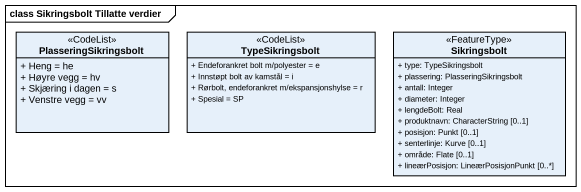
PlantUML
@startuml
mainframe class Sikringsbolt Tillatte verdier
hide circle
hide empty members
skinparam classAttributeIconSize 0
class PlasseringSikringsbolt <<CodeList>> {
  + Heng = he
  + Høyre vegg = hv
  + Skjæring i dagen = s
  + Venstre vegg = vv
}
class TypeSikringsbolt <<CodeList>> {
  + Endeforankret bolt m/polyester = e
  + Innstøpt bolt av kamstål = i
  + Rørbolt, endeforankret m/ekspansjonshylse = r
  + Spesial = SP
}
class Sikringsbolt <<FeatureType>> {
  + type: TypeSikringsbolt
  + plassering: PlasseringSikringsbolt
  + antall: Integer
  + diameter: Integer
  + lengdeBolt: Real
  + produktnavn: CharacterString [0..1]
  + posisjon: Punkt [0..1]
  + senterlinje: Kurve [0..1]
  + område: Flate [0..1]
  + lineærPosisjon: LineærPosisjonPunkt [0..*]
}
@enduml
